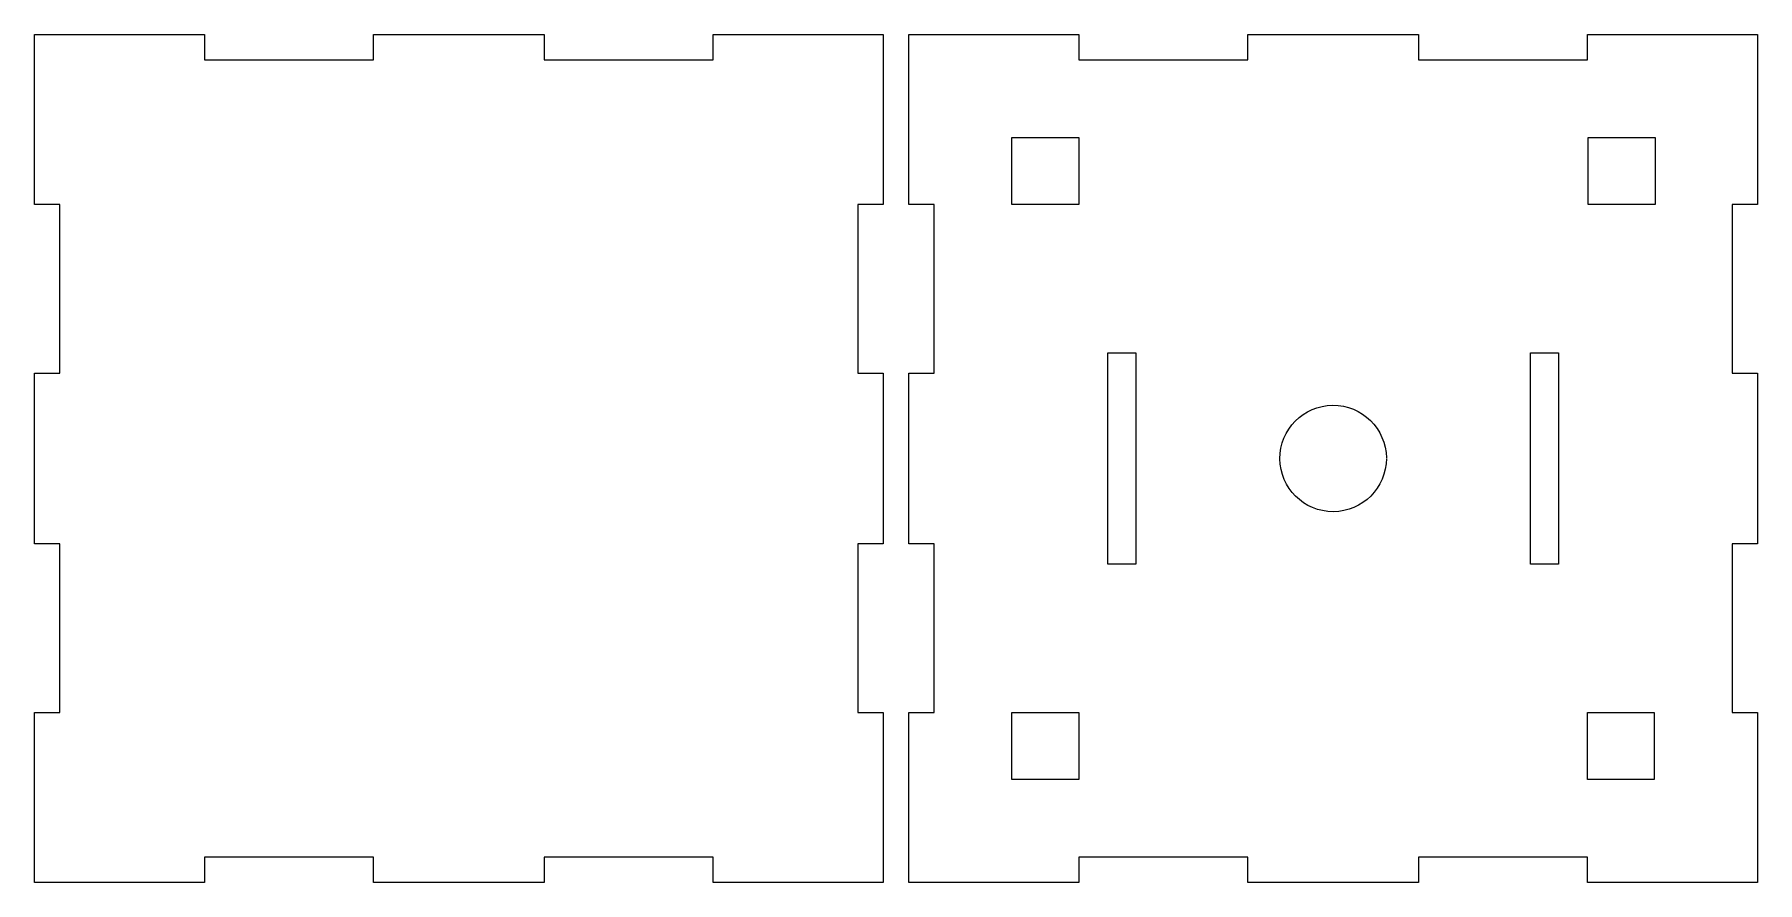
# Model space of a CAD drawing. Extents: x 1064 to 1267, y 631 to 860.
# Drawn here: x 1064 to 1267, y 760.4 to 860.4 of the extents above; entities that cross this region are included whole.
import ezdxf

# ---------------------------------------------------------------- set-up
doc = ezdxf.new("R2010")
doc.units = 0
doc.layers.add('Calque_1', color=7, linetype='CONTINUOUS')

msp = doc.modelspace()

# ---------------------------------------------------------------- linework, layer by layer
at = {"layer": 'Calque_1', "color": 1}
for p, q in [((1063.996404, 860.430288), (1084.046402, 860.430288)), ((1063.996404, 840.38029), (1063.996404, 860.430288)), ((1063.996404, 860.430288), (1063.996404, 860.430288)), ((1084.046402, 860.430288), (1084.046402, 857.430294)), ((1103.946399, 857.430294), (1103.946399, 860.430288)), ((1103.946399, 860.430288), (1124.046407, 860.430288)), ((1124.046407, 860.430288), (1124.046407, 857.430294)), ((1143.946404, 857.430294), (1143.946404, 860.430288)), ((1143.946404, 860.430288), (1163.996402, 860.430288)), ((1163.996402, 860.430288), (1163.996402, 840.38029)), ((1166.996396, 860.430288), (1187.046394, 860.430288)), ((1166.996396, 840.38029), (1166.996396, 860.430288)), ((1166.996396, 860.430288), (1166.996396, 860.430288)), ((1187.046394, 860.430288), (1187.046394, 857.430294)), ((1206.946391, 857.430294), (1206.946391, 860.430288)), ((1206.946391, 860.430288), (1227.046399, 860.430288)), ((1227.046399, 860.430288), (1227.046399, 857.430294)), ((1246.946396, 857.430294), (1246.946396, 860.430288)), ((1246.946396, 860.430288), (1266.996394, 860.430288)), ((1266.996394, 860.430288), (1266.996394, 840.38029)), ((1084.046402, 857.430294), (1103.946399, 857.430294)), ((1124.046407, 857.430294), (1143.946404, 857.430294)), ((1187.046394, 857.430294), (1206.946391, 857.430294)), ((1227.046399, 857.430294), (1246.946396, 857.430294)), ((1179.159863, 848.266792), (1187.046371, 848.266792)), ((1179.159863, 840.380284), (1179.159863, 848.266792)), ((1187.046371, 848.266792), (1187.046371, 840.380284)), ((1247.054289, 848.273509), (1254.940796, 848.273509)), ((1247.054289, 840.387001), (1247.054289, 848.273509)), ((1254.940796, 848.273509), (1254.940796, 840.387001)), ((1066.996398, 840.38029), (1063.996404, 840.38029)), ((1066.996398, 820.480293), (1066.996398, 840.38029)), ((1163.996402, 840.38029), (1160.996408, 840.38029)), ((1160.996408, 840.38029), (1160.996408, 820.480293)), ((1169.99639, 840.38029), (1166.996396, 840.38029)), ((1169.99639, 820.480293), (1169.99639, 840.38029)), ((1187.046371, 840.380284), (1179.159863, 840.380284)), ((1254.940796, 840.387001), (1247.054289, 840.387001)), ((1266.996394, 840.38029), (1263.9964, 840.38029)), ((1263.9964, 840.38029), (1263.9964, 820.480293)), ((1190.460464, 822.878166), (1193.75296, 822.878166)), ((1190.460464, 797.985671), (1190.460464, 822.878166)), ((1193.75296, 822.878166), (1193.75296, 797.985671)), ((1240.240034, 822.878166), (1243.532529, 822.878166)), ((1240.240034, 797.985671), (1240.240034, 822.878166)), ((1243.532529, 822.878166), (1243.532529, 797.985671)), ((1063.996404, 800.380285), (1063.996404, 820.480293)), ((1063.996404, 820.480293), (1066.996398, 820.480293)), ((1160.996408, 820.480293), (1163.996402, 820.480293)), ((1163.996402, 820.480293), (1163.996402, 800.380285)), ((1166.996396, 800.380285), (1166.996396, 820.480293)), ((1166.996396, 820.480293), (1169.99639, 820.480293)), ((1263.9964, 820.480293), (1266.996394, 820.480293)), ((1266.996394, 820.480293), (1266.996394, 800.380285)), ((1066.996398, 800.380285), (1063.996404, 800.380285)), ((1066.996398, 780.480288), (1066.996398, 800.380285)), ((1163.996402, 800.380285), (1160.996408, 800.380285)), ((1160.996408, 800.380285), (1160.996408, 780.480288)), ((1169.99639, 800.380285), (1166.996396, 800.380285)), ((1169.99639, 780.480288), (1169.99639, 800.380285)), ((1266.996394, 800.380285), (1263.9964, 800.380285)), ((1263.9964, 800.380285), (1263.9964, 780.480288)), ((1193.75296, 797.985671), (1190.460464, 797.985671)), ((1243.532529, 797.985671), (1240.240034, 797.985671)), ((1063.996404, 760.43029), (1063.996404, 780.480288)), ((1063.996404, 780.480288), (1066.996398, 780.480288)), ((1160.996408, 780.480288), (1163.996402, 780.480288)), ((1163.996402, 780.480288), (1163.996402, 760.43029)), ((1166.996396, 760.43029), (1166.996396, 780.480288)), ((1166.996396, 780.480288), (1169.99639, 780.480288)), ((1179.159863, 780.480316), (1187.046371, 780.480316)), ((1179.159863, 772.593809), (1179.159863, 780.480316)), ((1187.046371, 780.480316), (1187.046371, 772.593809)), ((1246.946396, 780.480316), (1254.832903, 780.480316)), ((1246.946396, 772.593808), (1246.946396, 780.480316)), ((1254.832903, 780.480316), (1254.832903, 772.593808)), ((1263.9964, 780.480288), (1266.996394, 780.480288)), ((1266.996394, 780.480288), (1266.996394, 760.43029)), ((1187.046371, 772.593809), (1179.159863, 772.593809)), ((1254.832903, 772.593808), (1246.946396, 772.593808)), ((1103.946399, 763.430284), (1084.046402, 763.430284)), ((1084.046402, 763.430284), (1084.046402, 760.43029)), ((1103.946399, 760.43029), (1103.946399, 763.430284)), ((1143.946404, 763.430284), (1124.046407, 763.430284)), ((1124.046407, 763.430284), (1124.046407, 760.43029)), ((1143.946404, 760.43029), (1143.946404, 763.430284)), ((1206.946391, 763.430284), (1187.046394, 763.430284)), ((1187.046394, 763.430284), (1187.046394, 760.43029)), ((1206.946391, 760.43029), (1206.946391, 763.430284)), ((1246.946396, 763.430284), (1227.046399, 763.430284)), ((1227.046399, 763.430284), (1227.046399, 760.43029)), ((1246.946396, 760.43029), (1246.946396, 763.430284)), ((1084.046402, 760.43029), (1063.996404, 760.43029)), ((1124.046407, 760.43029), (1103.946399, 760.43029)), ((1163.996402, 760.43029), (1143.946404, 760.43029)), ((1187.046394, 760.43029), (1166.996396, 760.43029)), ((1227.046399, 760.43029), (1206.946391, 760.43029)), ((1266.996394, 760.43029), (1246.946396, 760.43029))]:
    msp.add_line(p, q, dxfattribs=at)
for points in [[(1210.725092, 810.400134), (1210.708474, 813.85778), (1213.493549, 816.676537), (1216.95114, 816.701478)], [(1216.95114, 816.701478), (1220.40874, 816.726418), (1223.234191, 813.94812), (1223.267443, 810.490586)], [(1217.011451, 804.15893), (1213.55377, 804.15062), (1210.741713, 806.942478), (1210.725092, 810.400134)], [(1223.267725, 810.430275), (1223.267724, 806.972586), (1220.469126, 804.167247), (1217.011451, 804.15893)]]:
    msp.add_open_spline(points, degree=3, dxfattribs=at)

doc.saveas('drawing.dxf')
